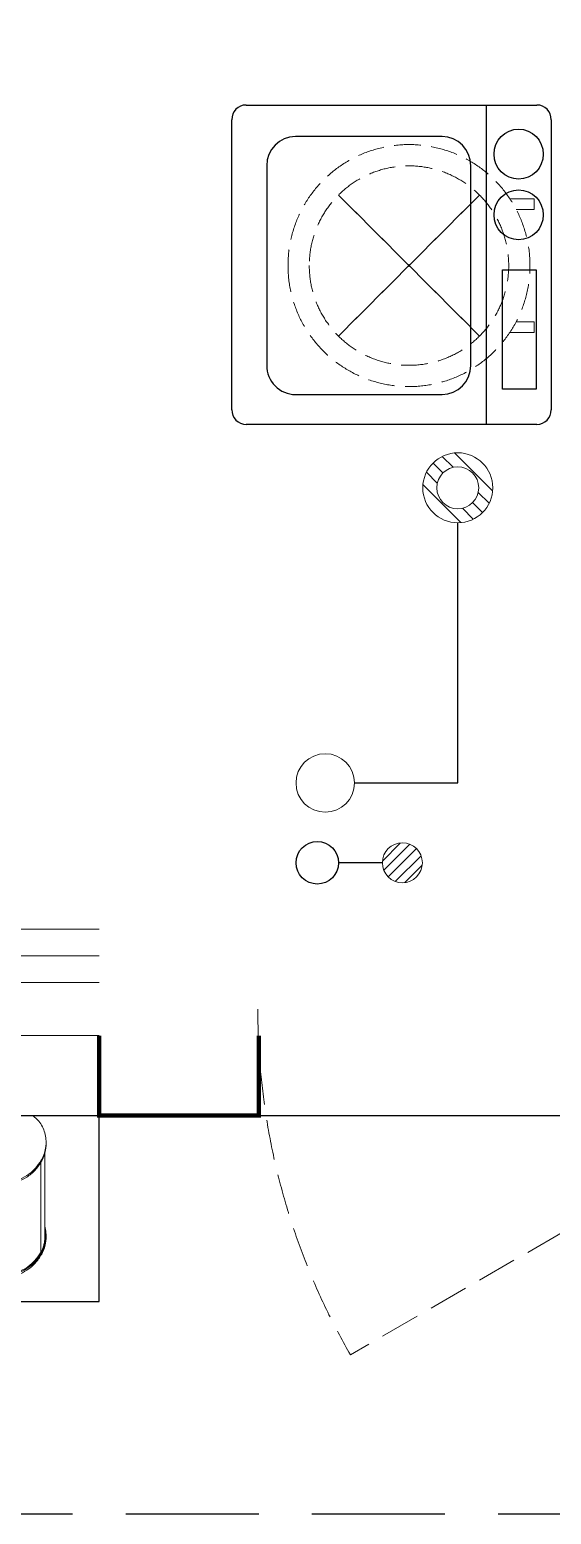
# Model space of a CAD drawing. Extents: x 2803505 to 5851001, y -1372902 to 24339.
# Drawn here: x 3677933 to 3678914, y -893072 to -890281 of the extents above; entities that cross this region are included whole.
import ezdxf
from ezdxf.xclip import XClip

# ---------------------------------------------------------------- set-up
doc = ezdxf.new("R2010")
doc.units = 0
doc.header["$LTSCALE"] = 1000
doc.header["$MEASUREMENT"] = 0
doc.header["$XCLIPFRAME"] = 2
for name, pattern in [('$1$DASH', [0.35, 0.25, -0.1]), ('DASH', [0.35, 0.25, -0.1]), ('DOTE', [2.42, 2, -0.2, 0.02, -0.2])]:
    doc.linetypes.add(name, pattern=pattern)
doc.layers.get('0').update_dxf_attribs({"linetype": 'CONTINUOUS'})
for name, color, linetype in [('!!电气', 1, 'CONTINUOUS'), ('LVTRY', 252, 'CONTINUOUS'), ('VPIPE-凝结', 150, 'CONTINUOUS'), ('卫生间', 6, 'CONTINUOUS'), ('看线', 185, 'CONTINUOUS')]:
    doc.layers.add(name, color=color, linetype=linetype)
for name, color, linetype, lineweight in [('DOTE', 19, 'DOTE', 9), ('EQUIP_地漏', 7, 'CONTINUOUS', 18), ('VPIPE-废水', 31, 'TG_F', 18), ('WINDOW', 146, 'CONTINUOUS', 20), ('平面-栏杆', 56, 'CONTINUOUS', 15), ('平面-看线', 252, 'CONTINUOUS', 15), ('平面-空调预留孔', 252, 'CONTINUOUS', 15), ('粉刷', 251, 'CONTINUOUS', 9)]:
    doc.layers.add(name, color=color, linetype=linetype, lineweight=lineweight)
doc.styles.add('TG_LINETYPE', font='SIMPLEX', dxfattribs={"width": 0.8, "height": 3, "bigfont": 'HZTXT'})
doc.linetypes.add('TG_F', pattern='A,2,-0.3,["F",TG_LINETYPE,S=0.1,R=0,X=-0.23,Y=-0.15],0', length=2.3)

# ---------------------------------------------------------------- blocks, each defined once
blk = doc.blocks.new('gdgdgdrgdfsfs')
at = {"layer": '平面-空调预留孔', "color": 252}
for p, q in [((701344.8, 763896.4), (701344.8, 763739.3)), ((701350.7, 763885.1), (701350.7, 763882.1)), ((701352.5, 763879), (701352.5, 763710.1)), ((701350.7, 763707), (701350.7, 763710))]:
    blk.add_line(p, q, dxfattribs=at)
for points, knots in [([(701342.5, 763917), (701342.5, 763918.7), (701342.7, 763924.7), (701344.5, 763934.9), (701349, 763946.7), (701355.7, 763956.9), (701361.2, 763962.2), (701364.2, 763964.4)], [0, 0, 0, 0, 5.021553, 17.990508, 31.024726, 44.15528, 57.391988, 57.391988, 57.391988, 57.391988]), ([(701364.2, 763964.4), (701365.1, 763965.1), (701367, 763966.3), (701370.1, 763967.3), (701372.3, 763967.6), (701373.3, 763967.6)], [0, 0, 0, 0, 4.063379, 8.143059, 12.231424, 12.231424, 12.231424, 12.231424]), ([(701350.7, 763885.1), (701348.7, 763888.6), (701345.3, 763896.3), (701342.9, 763907.3), (701342.5, 763914.3), (701342.5, 763917)], [0, 0, 0, 0, 13.053869, 26.0339, 33.984373, 33.984373, 33.984373, 33.984373]), ([(701342.5, 763913.9), (701342.5, 763911.3), (701342.9, 763904.3), (701345.3, 763893.2), (701348.7, 763885.6), (701350.7, 763882.1)], [0, 0, 0, 0, 7.950473, 20.930505, 33.984373, 33.984373, 33.984373, 33.984373]), ([(701350.7, 763882.1), (701354.3, 763875.7), (701362.8, 763863.9), (701378.3, 763850.8), (701389.9, 763845.3), (701395.8, 763843.4)], [0, 0, 0, 0, 23.6996, 47.591163, 70.812357, 70.812357, 70.812357, 70.812357]), ([(701396.4, 763846.3), (701390.4, 763848.2), (701378.5, 763853.7), (701363.3, 763866.5), (701355.2, 763877.6), (701351.8, 763883.2)], [0, 0, 0, 0, 24.049357, 47.94092, 69.255455, 69.255455, 69.255455, 69.255455]), ([(701342.5, 763741.9), (701342.5, 763743.6), (701342.7, 763749.5), (701343.7, 763755.4), (701344.8, 763759.4)], [0, 0, 0, 0, 5.021553, 17.829194, 17.829194, 17.829194, 17.829194]), ([(701350.7, 763710), (701348.7, 763713.6), (701345.3, 763721.2), (701342.9, 763732.3), (701342.5, 763739.2), (701342.5, 763741.9)], [0, 0, 0, 0, 13.053869, 26.0339, 33.984373, 33.984373, 33.984373, 33.984373]), ([(701342.5, 763738.8), (701342.5, 763736.2), (701342.9, 763729.2), (701345.3, 763718.1), (701348.7, 763710.5), (701350.7, 763707)], [0, 0, 0, 0, 7.950473, 20.930505, 33.984373, 33.984373, 33.984373, 33.984373]), ([(701344.8, 763751.8), (701344.5, 763750.1), (701344.2, 763746.8), (701344.1, 763743.5), (701344.1, 763741.9)], [0, 0, 0, 0, 5.087958, 9.936354, 9.936354, 9.936354, 9.936354]), ([(701344.2, 763738.4), (701344.2, 763737), (701344.7, 763731.4), (701346.7, 763721.9), (701350, 763714.5), (701351.9, 763711.1)], [0, 0, 0, 0, 4.169079, 16.701522, 29.305258, 29.305258, 29.305258, 29.305258]), ([(701344.8, 763739.3), (701344.8, 763735.8), (701345.3, 763729.5), (701346.7, 763723.6), (701347.5, 763721)], [0, 0, 0, 0, 10.602023, 18.658548, 18.658548, 18.658548, 18.658548]), ([(701350.7, 763707), (701354.3, 763700.6), (701362.8, 763688.8), (701378.3, 763675.7), (701389.9, 763670.2), (701395.8, 763668.3)], [0, 0, 0, 0, 23.6996, 47.591163, 70.812357, 70.812357, 70.812357, 70.812357]), ([(701396.4, 763671.2), (701390.4, 763673.1), (701378.5, 763678.6), (701363.3, 763691.5), (701355.2, 763702.5), (701351.8, 763708.1)], [0, 0, 0, 0, 24.049357, 47.94092, 69.255455, 69.255455, 69.255455, 69.255455]), ([(701352.9, 763709.5), (701356.2, 763703.9), (701364.3, 763693), (701379.2, 763680.3), (701390.8, 763674.9), (701396.8, 763673.1)], [0, 0, 0, 0, 21.180152, 44.607801, 68.19018, 68.19018, 68.19018, 68.19018])]:
    blk.add_open_spline(points, degree=3, knots=knots, dxfattribs=at)
for points in [[(701351.8, 763883.2), (701351.4, 763883.8), (701351, 763884.5), (701350.7, 763885.1)], [(701344.1, 763741.9), (701344.2, 763744.4), (701344.4, 763746.8), (701344.8, 763749.2)], [(701344.1, 763741.9), (701344.1, 763740.7), (701344.1, 763739.5), (701344.2, 763738.4)], [(701351.8, 763708.1), (701351.4, 763708.7), (701351, 763709.4), (701350.7, 763710)], [(701351.9, 763711.1), (701352.2, 763710.6), (701352.6, 763710), (701352.9, 763709.5)]]:
    blk.add_open_spline(points, degree=3, dxfattribs=at)
blk = doc.blocks.new('$TwtSys$00000141')
at = {"color": 252}
for p, q in [((-47.1, 3.8), (-5, 45.9)), ((-47.1, 3.8), (-5, 45.9)), ((-43.6, -17.5), (17.5, 43.6)), ((-43.6, -17.5), (17.5, 43.6)), ((-33.2, -33.2), (33.2, 33.2)), ((-33.2, -33.2), (33.2, 33.2)), ((-16.2, -43.5), (43.8, 16.4)), ((-16.2, -43.5), (43.8, 16.4)), ((5.7, -46.1), (46.1, -5.7)), ((5.7, -46.1), (46.1, -5.7))]:
    blk.add_line(p, q, dxfattribs=at)
blk.add_circle((0, 0), 47, dxfattribs=at)
blk.add_circle((0, 0), 47, dxfattribs=at)
blk = doc.blocks.new('RECTANG')
for p, q in [((1, 1), (0, 1)), ((0, 1), (0, 0)), ((1, 0), (1, 1)), ((0, 0), (1, 0))]:
    blk.add_line(p, q)
blk = doc.blocks.new('洗衣机')
at = {"layer": 'LVTRY'}
for p, q in [((3791567.4, 243472.1), (3791021, 243472.1)), ((3791116.5, 243472.1), (3791116.5, 242871.5)), ((3790993.7, 243444.5), (3790993.7, 242899.1)), ((3791594.6, 242899.1), (3791594.6, 243444.5)), ((3791199, 243412.7), (3791474.9, 243412.7)), ((3791145.1, 242982.5), (3791145.1, 243358)), ((3791528.8, 243358), (3791528.8, 242982.5)), ((3791474.9, 242927.8), (3791199, 242927.8)), ((3791021, 242871.5), (3791567.4, 242871.5))]:
    blk.add_line(p, q, dxfattribs=at)
at = {"layer": 'LVTRY', "extrusion": (0, 0, -1)}
for centre, major_axis, start_param, end_param in [((3791021, 243444.5), (0, 27.6), -1.570796, 0), ((3791567.4, 243444.5), (0, 27.6), 0, 1.570796), ((3791055.1, 243379.8), (0, 46.9), 3.141593, 9.424778), ((3791199, 243358), (0, 54.7), 4.712389, 6.283185), ((3791474.9, 243358), (0, 54.7), 0, 1.570796), ((3791055.1, 243265.7), (0, 46.9), 3.141593, 9.424778), ((3791199, 242982.5), (0, 54.7), 3.141593, 4.712389), ((3791474.9, 242982.5), (0, 54.7), 1.570796, 3.141593), ((3791021, 242899.1), (0, 27.6), 3.141593, 4.712389), ((3791567.4, 242899.1), (0, 27.6), 1.570796, 3.141593)]:
    blk.add_ellipse(centre, major_axis=major_axis, ratio=0.986385, start_param=start_param, end_param=end_param, dxfattribs=at)
at = {"layer": 'LVTRY', "xscale": 63.25620569481588, "yscale": 224.5369532744355, "zscale": 64.12934308941763, "rotation": 180}
blk.add_blockref('RECTANG', (3791085.2, 243162.4), dxfattribs=at)
blk = doc.blocks.new('$TwtSys$00000543')
at = {"color": 252}
for p, q in [((-93.6, -8.5), (8.5, 93.6)), ((12.5, 55), (41.7, 84.2)), ((39.9, 39.9), (66.5, 66.5)), ((55, 12.5), (84.2, 41.7)), ((-8.5, -93.6), (93.6, 8.5)), ((-84.2, -41.7), (-55, -12.5)), ((-66.5, -66.5), (-39.9, -39.9)), ((-41.7, -84.2), (-12.5, -55))]:
    blk.add_line(p, q, dxfattribs=at)
for radius in [94, 56.4]:
    blk.add_circle((0, 0), radius, dxfattribs=at)
blk = doc.blocks.new('dnfhfn')
at = {"color": 252, "linetype": '$1$DASH', "ltscale": 0.2}
for p, q in [((101.9, 462.7, 0), (121.9, 462.7, 0)), ((101.9, 417.2, 0), (101.9, 462.7, 0)), ((121.9, 462.7, 0), (121.9, 429, 0)), ((353.1, 462.7, 0), (333.1, 462.7, 0)), ((333.1, 462.7, 0), (333.1, 429, 0)), ((353.1, 417.2, 0), (353.1, 462.7, 0))]:
    blk.add_line(p, q, dxfattribs=at)
at = {"color": 252, "linetype": '$1$DASH', "ltscale": 0.2, "elevation": 0}
for points in [[(94.9, 360.1), (94.9, 360.1), (360.1, 94.9), (360.1, 94.9)], [(360.1, 360.1), (94.9, 94.9), (94.9, 94.9), (360.1, 360.1)]]:
    blk.add_lwpolyline(points, close=True, dxfattribs=at)
at = {"color": 252, "linetype": '$1$DASH', "ltscale": 0.2}
for radius in [227.5, 187.5]:
    blk.add_circle((227.5, 227.5, 0), radius, dxfattribs=at)
blk = doc.blocks.new('A$C148B7D8E')
at = {"layer": '卫生间', "color": 252, "linetype": 'DASH'}
blk.add_lwpolyline([(16100, 14000), (16100, 15400), (7700, 15400), (7700, 10800), (7300, 10800), (7300, 10000), (900, 10000), (900, 9000), (-900, 9000), (-900, -900), (1750, -900), (1750, -2100), (23450, -2100), (23450, -900), (25100, -900)], dxfattribs=at)
blk = doc.blocks.new('A$C66B635E3')
at = {"color": 252, "const_width": 8}
blk.add_lwpolyline([(33350, -100), (33350, -250), (33650, -250), (33650, -100)], dxfattribs=at)
at = {"layer": 'VPIPE-凝结', "color": 252, "ltscale": 0.1}
for points in [[(33830, 375), (34024.1, 375), (34024.1, 864.2)], [(33882.4, 225), (33800, 225)]]:
    blk.add_lwpolyline(points, dxfattribs=at)
at = {"layer": 'VPIPE-凝结', "color": 252}
blk.add_circle((33760, 225), 40, dxfattribs=at)
at = {"layer": 'VPIPE-废水', "color": 252}
blk.add_circle((33775, 375), 55, dxfattribs=at)
at = {"layer": 'WINDOW', "color": 252, "linetype": 'DASH', "ltscale": 0.3}
blk.add_lwpolyline([(34948.1, -50), (33822.2, -700, -0.131652), (33648.1, -50)], format="xyb", dxfattribs=at)
at = {"layer": '平面-栏杆', "color": 252}
for points in [[(33350, 50), (28700, 50)], [(33350, 0), (28700, 0)]]:
    blk.add_lwpolyline(points, dxfattribs=at)
at = {"layer": '平面-看线', "color": 252}
blk.add_lwpolyline([(33350, 100), (28700, 100)], dxfattribs=at)
at = {"layer": '平面-看线', "color": 252, "linetype": 'DASH'}
blk.add_lwpolyline([(33350, -100), (28700, -100)], dxfattribs=at)
at = {"layer": '看线', "color": 252, "ltscale": 0.5}
for points in [[(28750, -250), (33350, -250)], [(31350, -250), (31350, -600), (33350, -600), (33350, -250)], [(33650, -250), (34950, -250)]]:
    blk.add_lwpolyline(points, dxfattribs=at)
at = {"color": 252, "xscale": -1}
blk.add_blockref('A$C148B7D8E', (50100, 1100), dxfattribs=at)
at = {"layer": 'EQUIP_地漏', "color": 252, "xscale": -0.7000000000000001, "yscale": 0.7000000000000001, "zscale": 0.7}
blk.add_blockref('$TwtSys$00000543', (34024.1, 930), dxfattribs=at)
at = {"layer": 'EQUIP_地漏', "color": 252, "xscale": -0.8, "yscale": -0.8, "zscale": 0.8, "rotation": 180}
blk.add_blockref('$TwtSys$00000141', (33920, 225), dxfattribs=at)
at = {"layer": '平面-空调预留孔', "color": 252, "xscale": -1, "rotation": 270}
blk.add_blockref('dnfhfn', (33704.9, 1120.3, 0), dxfattribs=at)
at = {"layer": '平面-空调预留孔', "color": 252, "xscale": -1}
blk.add_blockref('gdgdgdrgdfsfs', (734592.5, -764217.6), dxfattribs=at)
at = {"layer": '粉刷', "color": 252, "xscale": -1}
blk.add_blockref('洗衣机', (3825193.7, -241822.4), dxfattribs=at)
blk = doc.blocks.new('A$C74D73064')
at = {"layer": 'DOTE', "color": 252}
blk.add_line((-36145, 93136.9), (-36145, 8148.9), dxfattribs=at)

msp = doc.modelspace()

# ---------------------------------------------------------------- block references
at = {"layer": '!!电气'}
msp.add_blockref('A$C66B635E3', (3644713.6, -892072), dxfattribs=at)
at = {"color": 252}
ref = msp.add_blockref('A$C74D73064', (3714796.2, -900311.3), dxfattribs=at)
XClip(ref).set_block_clipping_path([(-72082.5976296387, 50822.2577331646), (-18082.6107620973, 70322.2577319878)])

doc.saveas('drawing.dxf')
